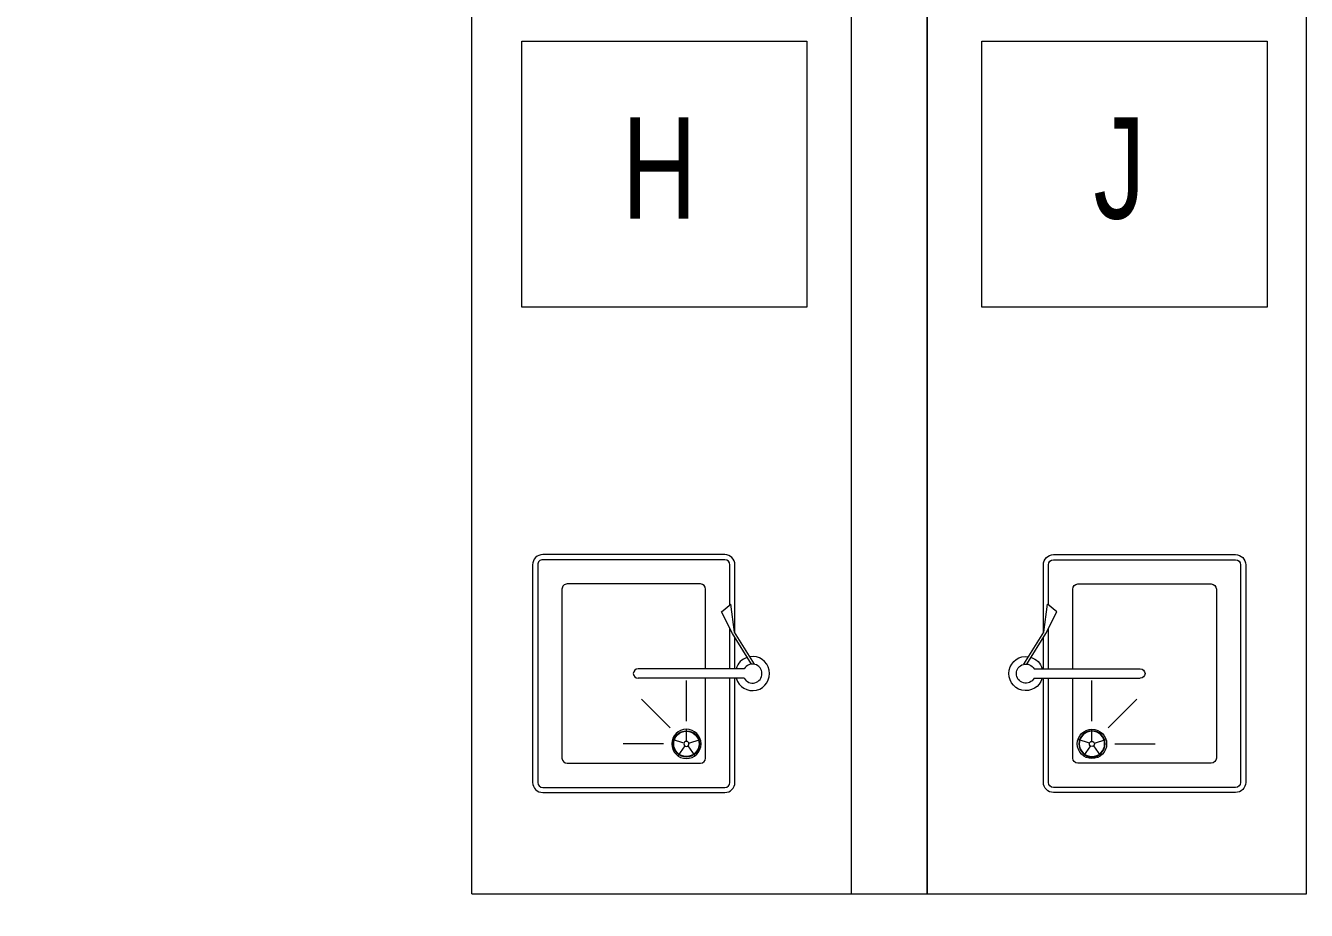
# Model space of a CAD drawing. Header units: metres. Extents: x 75097 to 220695, y -1557923 to -1361206.
# Drawn here: x 197756 to 200288, y -1459931 to -1458183 of the extents above; entities that cross this region are included whole.
import ezdxf
from ezdxf import colors
from ezdxf.entities.mleader import LeaderData, LeaderLine
from ezdxf.math import Vec2, Vec3

# ---------------------------------------------------------------- set-up
doc = ezdxf.new("R2010")
doc.units = ezdxf.units.M
doc.layers.get('0').update_dxf_attribs({"lineweight": 0})
doc.layers.add('A-100 - Copy$0$Medical Equipment and Furniture', color=8, linetype='Continuous', lineweight=0)
doc.layers.add('A-100 - Copy$0$SANIT', color=8, linetype='Continuous', lineweight=0)
doc.layers.add('E-POWR', color=7, linetype='Continuous', lineweight=9, true_color=0x4e7e3e)
doc.styles.add('A-100 - Copy$0$X3G_ENTITY_2587EA', font='swisscl.ttf', dxfattribs={"height": 200})
doc.styles.get("Standard").update_dxf_attribs({"font": 'GOTHIC.TTF'})

# ---------------------------------------------------------------- blocks, each defined once
blk = doc.blocks.new('A-100 - Copy$0$BMED-S-S DROP-IN SINK 45-38')
at = {"layer": 'A-100 - Copy$0$SANIT'}
for p, q in [((-18.3, 4.2), (-81.8, -35.6)), ((-18.7, -1.6), (-79.3, -39.6)), ((-9.4, -16.2), (-9.4, -226.2)), ((9.4, -16.2), (9.4, -226.2)), ((-80.4, -34.7), (-215, -34.7)), ((-135.3, -44.7), (-215, -44.7)), ((-81.8, -35.6), (-136.9, -42.7)), ((-122.2, -61.3), (-136.9, -42.7)), ((-79.3, -39.6), (-122.2, -61.3)), ((215, -34.7), (9.4, -34.7)), ((215, -44.7), (9.4, -44.7)), ((-235, -54.7), (-235, -414.7)), ((-225, -54.7), (-225, -414.7)), ((225, -414.7), (225, -54.7)), ((235, -414.7), (235, -54.7)), ((94, -130.7), (14, -130.7)), ((107.2, -162.5), (50.6, -219.1)), ((139, -175.7), (139, -255.7)), ((-215, -424.7), (215, -424.7)), ((-215, -434.7), (215, -434.7))]:
    blk.add_line(p, q, dxfattribs=at)
at = {"layer": 'A-100 - Copy$0$SANIT', "ltscale": 250}
for p, q in [((-9.4, -92.7), (-167, -92.7)), ((167, -92.7), (9.4, -92.7)), ((-177, -102.7), (-177, -366.7)), ((177, -366.7), (177, -102.7)), ((-167, -376.7), (167, -376.7))]:
    blk.add_line(p, q, dxfattribs=at)
at = {"layer": 'A-100 - Copy$0$SANIT'}
for points in [[(-9.4, -44.7), (-89.5, -44.7)], [(-9.4, -34.7), (-71.6, -34.7)], [(137.5, -126), (130, -103.1)], [(143, -127.8), (162.5, -113.7)], [(134, -130.7), (110, -130.7)], [(137.5, -135.5), (130, -158.3)], [(143, -133.7), (162.5, -147.8)]]:
    blk.add_lwpolyline(points, dxfattribs=at)
for points in [[(139, -159.7, 1), (139, -101.7, 1)], [(139, -135.7, 1), (139, -125.7, 1)]]:
    blk.add_lwpolyline(points, format="xyb", close=True, dxfattribs=at)
for radius in [26, 25]:
    blk.add_circle((139, -130.7), radius, dxfattribs=at)
for centre, radius, start, end in [((0, 0), 33.7, 286.1245, 188.9357), ((0, 0), 18.8, 299.9969, 239.9969), ((0, 0), 33.7, 197.3556, 253.8692), ((-215, -54.7), 20, 90, 180), ((-215, -54.7), 10, 90, 180), ((215, -54.7), 20, 0, 90), ((215, -54.7), 10, 0, 90), ((0, -226.2), 9.38, 179.9969, 359.9969), ((-215, -414.7), 20, 180, 270), ((-215, -414.7), 10, 180, 270), ((215, -414.7), 10, 270, 0), ((215, -414.7), 20, 270, 0)]:
    blk.add_arc(centre, radius, start, end, dxfattribs=at)
at = {"layer": 'A-100 - Copy$0$SANIT', "ltscale": 250}
for centre, start, end in [((-167, -102.7), 90.0094, 180.0094), ((167, -102.7), 0, 90), ((-167, -366.7), 180, 270), ((167, -366.7), 270, 0)]:
    blk.add_arc(centre, 10, start, end, dxfattribs=at)
blk = doc.blocks.new('A-100 - Copy')
at = {"layer": 'A-100 - Copy$0$Medical Equipment and Furniture'}
for p, q in [((198638.3, -1459897.7, 0), (199388.3, -1459897.7, 0)), ((199388.3, -1459897.7, 0), (199538.3, -1459897.7, 0)), ((199538.3, -1459897.7, 0), (200288.3, -1459897.7, 0))]:
    blk.add_line(p, q, dxfattribs=at)
at = {"layer": 'A-100 - Copy$0$Medical Equipment and Furniture', "elevation": 0}
for points in [[(198638.3, -1459897.7), (198638.3, -1455197.7), (199388.3, -1455197.7), (199388.3, -1459897.7)], [(199538.3, -1459897.7), (199538.3, -1455197.7), (199388.3, -1455197.7), (199388.3, -1459897.7)], [(200288.3, -1459897.7), (200288.3, -1455197.7), (199538.3, -1455197.7), (199538.3, -1459897.7)]]:
    blk.add_lwpolyline(points, dxfattribs=at)
at = {"layer": 'A-100 - Copy$0$Medical Equipment and Furniture'}
for points in [[(198737, -1458213.5), (199300.7, -1458213.5), (199300.7, -1458738.8), (198737, -1458738.8)], [(199646.7, -1458213.5), (200210.4, -1458213.5), (200210.4, -1458738.8), (199646.7, -1458738.8)]]:
    blk.add_lwpolyline(points, close=True, dxfattribs=at)
at = {"layer": 'A-100 - Copy$0$Medical Equipment and Furniture', "rotation": 270}
blk.add_blockref('A-100 - Copy$0$BMED-S-S DROP-IN SINK 45-38', (199193, -1459462.7, 0), dxfattribs=at)
at = {"layer": 'A-100 - Copy$0$Medical Equipment and Furniture', "xscale": -1.000000000000003, "rotation": 90}
blk.add_blockref('A-100 - Copy$0$BMED-S-S DROP-IN SINK 45-38', (199733.6, -1459462.7, 0), dxfattribs=at)
at = {"layer": 'A-100 - Copy$0$Medical Equipment and Furniture', "char_height": 200, "attachment_point": 2, "style": 'A-100 - Copy$0$X3G_ENTITY_2587EA'}
for s, insert in [('H', (199008.8, -1458363.8)), ('J', (199918.5, -1458363.8))]:
    blk.add_mtext(s, dxfattribs=dict(at, insert=insert))

msp = doc.modelspace()

# ---------------------------------------------------------------- leaders
at = {"layer": 'E-POWR'}
ml = msp.add_multileader_mtext('Standard', dxfattribs=at)
ml.set_content('LENGTH TO BE 2.5 METER\\PAND DEPTH MIN 500M', color=256)
ml.set_leader_properties()
ml.build(insert=Vec2(0, 0))
ml.multileader.update_dxf_attribs({"text_right_attachment_type": 6, "dogleg_length": 200, "arrow_head_size": 200})
ctx = ml.context
ctx.base_point, ctx.char_height, ctx.arrow_head_size, ctx.landing_gap_size, ctx.plane_origin = Vec3(189328.7, -1459658, 0), 250, 200, 100, Vec3(187845.1, -1461622.8, 0)
ctx.right_attachment = 6
notes = []
notes.append((ctx, [(1, (1, 1, 0), (193730.4, -1459829.8, 0), (-1, 0), 200, [(0, [(194413.8, -1461723.2, 0)], 0, [])])]))
ctx.mtext.insert, ctx.mtext.width, ctx.mtext.flow_direction = Vec3(189428.7, -1459529.8, 0), 9228.761, 5
for ctx, leaders in notes:
    for number, flags, end, landing, length, lines in leaders:
        leader = LeaderData()
        leader.index, (leader.has_last_leader_line, leader.has_dogleg_vector, leader.attachment_direction) = number, flags
        leader.last_leader_point, leader.dogleg_vector, leader.dogleg_length = Vec3(end), Vec3(landing), length
        for number, points, colour, breaks in lines:
            line = LeaderLine()
            line.index, line.vertices, line.color, line.breaks = number, Vec3.list(points), colors.encode_raw_color(colour), breaks
            leader.lines.append(line)
        ctx.leaders.append(leader)

# ---------------------------------------------------------------- next in the draw order: block references
msp.add_blockref('A-100 - Copy', (0, 0))

doc.saveas('drawing.dxf')
